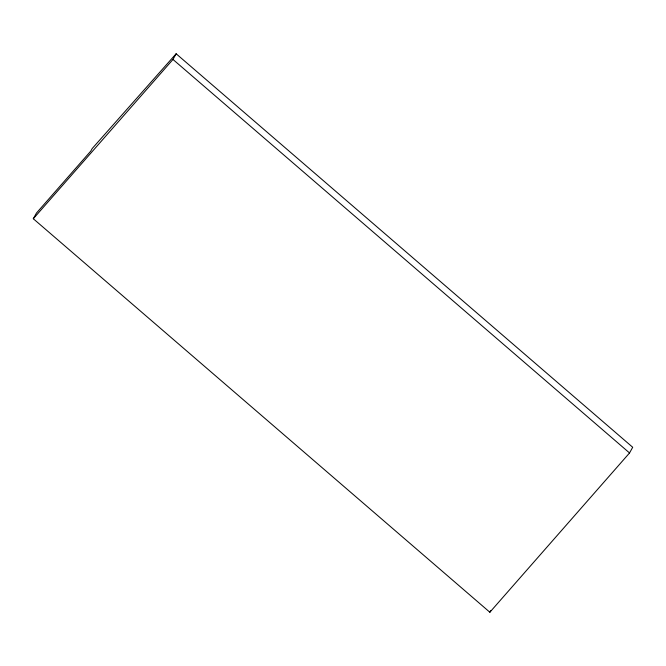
<?xml version="1.0" encoding="UTF-8"?>
<svg xmlns="http://www.w3.org/2000/svg" width="666" height="666" viewBox="0 0 666 666"><rect width="100%" height="100%" fill="white"/><g stroke="black" fill="none" stroke-linecap="round" stroke-linejoin="round"><path stroke-width="1" d="M33.3 218.739L36.463 213.037L90.784 151.09L92.199 148.535L176.14 53.755L632.7 447.261L629.537 452.963L489.86 612.245L33.3 218.739L172.977 59.457L176.14 53.755M489.86 612.245L490.767 610.622M172.977 59.457L629.537 452.963"/></g></svg>
